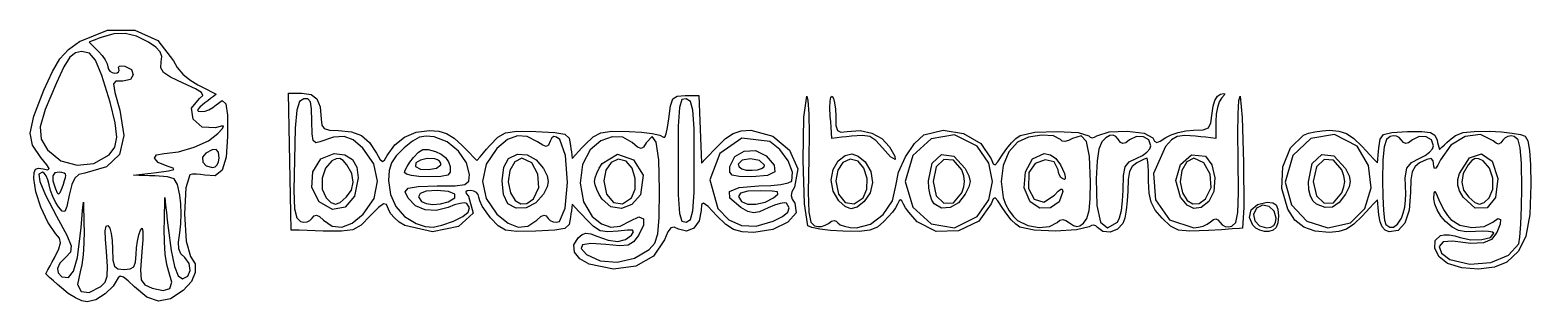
# Model space of a CAD drawing. Extents: x 0 to 91.4, y 0 to 16.5.
import ezdxf

# ---------------------------------------------------------------- set-up
doc = ezdxf.new("R2010")
doc.units = 0
doc.layers.get('0').update_dxf_attribs({"linetype": 'CONTINUOUS'})

msp = doc.modelspace()

# ---------------------------------------------------------------- linework, layer by layer
at = {"color": 7}
for points in [[(1.911353, 0.854718), (1.672018, 1.068397), (1.432682, 1.282075), (1.193347, 1.495753), (0.954011, 1.709431), (1.085851, 1.954242), (1.21769, 2.199054), (1.34953, 2.443866), (1.481369, 2.688677), (1.757138, 3.236467), (1.857431, 3.594966), (1.787345, 3.871307), (1.551977, 4.172624), (1.077077, 4.863195), (0.651392, 5.765433), (0.344764, 6.703797), (0.227034, 7.502745), (0.250588, 7.870814), (0.337187, 8.076529), (0.510736, 8.145096), (0.795139, 8.101716), (1.082785, 8.044859), (1.161652, 8.109624), (1.021985, 8.344009), (0.654028, 8.796011), (0.145568, 9.529231), (0, 10.277539), (0.230029, 11.308541), (0.848359, 12.889843), (1.360455, 14.02891), (1.817803, 14.798849), (2.333409, 15.353508), (3.020279, 15.846736), (4.716888, 16.536647), (6.371403, 16.543153), (7.77763, 15.908565), (8.729375, 14.675197), (8.967856, 14.262811), (9.311778, 13.865943), (9.738573, 13.506735), (10.225669, 13.207327), (10.502828, 13.064796), (10.779987, 12.922267), (11.057146, 12.779737), (11.334305, 12.637207), (11.16298, 12.505514), (10.991654, 12.373822), (10.820328, 12.242129), (10.649003, 12.110437), (10.337965, 11.854179), (10.203577, 11.691389), (10.239008, 11.604861), (10.43743, 11.57739), (10.654946, 11.608531), (10.896993, 11.697951), (11.134066, 11.831897), (11.336659, 11.996614), (11.701197, 12.248707), (11.919921, 12.061057), (12.020118, 11.357397), (12.029078, 10.061461), (11.939318, 8.801316), (11.700174, 8.025957), (11.279097, 7.680111), (10.643539, 7.708501), (10.387534, 7.758861), (10.128981, 7.781312), (9.898026, 7.774866), (9.724814, 7.73854), (9.480398, 6.95247), (9.410499, 5.356073), (9.508544, 3.707267), (9.767959, 2.763966), (10.048505, 2.31056), (10.064955, 1.797483), (9.823094, 1.251891), (9.328701, 0.700939), (8.55858, 0.182866), (7.831363, 0.044504), (7.111729, 0.288431), (6.36436, 0.917223), (5.979231, 1.295356), (5.686024, 1.512863), (5.484812, 1.569702), (5.375667, 1.465835), (5.07157, 0.963176), (4.572528, 0.489698), (3.998689, 0.13783), (3.470204, 0.000001), (3.161109, 0.067443), (2.764169, 0.251074), (2.330534, 0.522847), (1.911353, 0.854718)], [(4.309883, 0.946028), (4.574412, 1.20585), (4.70676, 1.570261), (4.7254, 2.155459), (4.648811, 3.077642), (4.588786, 3.815892), (4.585261, 4.331298), (4.637648, 4.614206), (4.745353, 4.654962), (4.853861, 4.489003), (4.942719, 4.164813), (5.002759, 3.729182), (5.024809, 3.228904), (5.044113, 2.548439), (5.135083, 2.171449), (5.347305, 2.00985), (5.730364, 1.975558), (6.096045, 2.008493), (6.313118, 2.13982), (6.420161, 2.418322), (6.455756, 2.89278), (6.483213, 3.293459), (6.543314, 3.706374), (6.627189, 4.082909), (6.725973, 4.374447), (6.820762, 4.486001), (6.866722, 4.2927), (6.863076, 3.80702), (6.809047, 3.041432), (6.726346, 1.946808), (6.764696, 1.349181), (6.980823, 1.048252), (7.431452, 0.843723), (8.100353, 0.691466), (8.509956, 0.82146), (8.63751, 1.211672), (8.460262, 1.840072), (8.334899, 2.271424), (8.238256, 2.908849), (8.179881, 3.66644), (8.16932, 4.458284), (8.179336, 4.931214), (8.189352, 5.404143), (8.199368, 5.877073), (8.209384, 6.350003), (8.25797, 5.891391), (8.306554, 5.43278), (8.355139, 4.974169), (8.403724, 4.515558), (8.58353, 3.12874), (8.786898, 2.161782), (9.01925, 1.5956), (9.286012, 1.411114), (9.603621, 1.561512), (9.740761, 1.919831), (9.683297, 2.346755), (9.417093, 2.702966), (9.179881, 2.932686), (9.057897, 3.223131), (9.039693, 3.631347), (9.113823, 4.214376), (9.174072, 4.749141), (9.194759, 5.356655), (9.17578, 5.962215), (9.117027, 6.491114), (8.985364, 7.140663), (8.782278, 7.481162), (8.369949, 7.619944), (7.610554, 7.664342), (7.281617, 7.675428), (6.952679, 7.686511), (6.623742, 7.697597), (6.294805, 7.70868), (6.647583, 7.750857), (7.000361, 7.793034), (7.353138, 7.835212), (7.705916, 7.877389), (8.433997, 7.973911), (8.755612, 8.053856), (8.71113, 8.14166), (8.340916, 8.261759), (7.805297, 8.489626), (7.586863, 8.74213), (7.701991, 8.946787), (8.167062, 9.031114), (9.048957, 9.138727), (10.004037, 9.418891), (10.859067, 9.807594), (11.440815, 10.240823), (11.709461, 10.552417), (11.782498, 10.695519), (11.647166, 10.70045), (11.290706, 10.597529), (10.471713, 10.630558), (9.938751, 11.119074), (9.838207, 11.794187), (10.316472, 12.38701), (10.51307, 12.554642), (10.446016, 12.735025), (10.066267, 12.974213), (9.324782, 13.318257), (8.558936, 13.67902), (8.129571, 13.967167), (7.964064, 14.252736), (7.989795, 14.605766), (8.020126, 14.940717), (7.918107, 15.226383), (7.658881, 15.501338), (7.217595, 15.804155), (6.487596, 16.170966), (5.799224, 16.337598), (5.098778, 16.309401), (4.332561, 16.091731), (4.150314, 16.02244), (3.968066, 15.95315), (3.785819, 15.88386), (3.603572, 15.814569), (3.745948, 15.672193), (3.888325, 15.529817), (4.030701, 15.38744), (4.173077, 15.245064), (4.394206, 14.994243), (4.575291, 14.732314), (4.697645, 14.490309), (4.742583, 14.299262), (4.775007, 14.153153), (4.86329, 14.033503), (4.99395, 13.952658), (5.153502, 13.922966), (5.300261, 13.943664), (5.39609, 14.000021), (5.432825, 14.083429), (5.402301, 14.185281), (5.380962, 14.279121), (5.442702, 14.340711), (5.575541, 14.364779), (5.767494, 14.346048), (6.181027, 14.136874), (6.290086, 13.821744), (6.110928, 13.539247), (5.659806, 13.427969), (5.233432, 13.433224), (5.074455, 13.275049), (5.161708, 12.752578), (5.474027, 11.664946), (5.71936, 10.127774), (5.44651, 8.98053), (4.653744, 8.220111), (3.339328, 7.843412), (2.975617, 7.752178), (2.726059, 7.539496), (2.546604, 7.142801), (2.393207, 6.499526), (2.245839, 5.813851), (2.120829, 5.504213), (1.966913, 5.515843), (1.732833, 5.793968), (1.560342, 6.071106), (1.395221, 6.41465), (1.2562, 6.78089), (1.16201, 7.126114), (1.08084, 7.427463), (0.977271, 7.674242), (0.86462, 7.840985), (0.7562, 7.902225), (0.54044, 7.768714), (0.597819, 7.322807), (0.950261, 6.496442), (1.61969, 5.221557), (2.241859, 4.060834), (2.510232, 3.404819), (2.474445, 3.034483), (2.184134, 2.730796), (1.823888, 2.361708), (1.664322, 2.041611), (1.704868, 1.767664), (1.944958, 1.537027), (2.335015, 1.485993), (2.647097, 1.873964), (2.886877, 2.713556), (3.060026, 4.017385), (3.107195, 4.529984), (3.154364, 5.042583), (3.201533, 5.555182), (3.248702, 6.06778), (3.259048, 5.631401), (3.269395, 5.195022), (3.279741, 4.758643), (3.290087, 4.322264), (3.283729, 3.585523), (3.235822, 2.869884), (3.154334, 2.257154), (3.047234, 1.829138), (2.899858, 1.070553), (3.104503, 0.640202), (3.596174, 0.583541), (4.309883, 0.946028)], [(4.813145, 8.955732), (5.157694, 9.409081), (5.280662, 10.020331), (5.18398, 10.899071), (4.869584, 12.15489), (4.378317, 13.779138), (3.995246, 14.712734), (3.618029, 15.138688), (3.144324, 15.240004), (2.763654, 15.166161), (2.429036, 14.88434), (2.067426, 14.304101), (1.605784, 13.335004), (0.922607, 11.714754), (0.623866, 10.646726), (0.678954, 9.90339), (1.057266, 9.257219), (1.868608, 8.593441), (2.863655, 8.314018), (3.894476, 8.430823), (4.813145, 8.955732)], [(34.047419, 2.295488), (33.467932, 2.614082), (33.14748, 3.022501), (33.106981, 3.471081), (33.367351, 3.91016), (33.609209, 4.107459), (33.850377, 4.185903), (34.138167, 4.149226), (34.519887, 4.001166), (35.199636, 3.7567), (35.779213, 3.686352), (36.252393, 3.789925), (36.612949, 4.067223), (36.738851, 4.26508), (36.67289, 4.363955), (36.37545, 4.375932), (35.806911, 4.3131), (35.177911, 4.260435), (34.72114, 4.335639), (34.314813, 4.584429), (33.837149, 5.052522), (33.628866, 5.275491), (33.420581, 5.49846), (33.212298, 5.721429), (33.004015, 5.944398), (32.981465, 5.748154), (32.958916, 5.55191), (32.936366, 5.355666), (32.913817, 5.159422), (32.825416, 4.710629), (32.568035, 4.469638), (31.954343, 4.361329), (30.797009, 4.310582), (29.643558, 4.292932), (28.952207, 4.376017), (28.495337, 4.625826), (28.045343, 5.108348), (27.763835, 5.474598), (27.533301, 5.834867), (27.377537, 6.147704), (27.320328, 6.371657), (27.282471, 6.527621), (27.179392, 6.655342), (27.02684, 6.74164), (26.84055, 6.773335), (26.624033, 6.75746), (26.531282, 6.70278), (26.557887, 6.598711), (26.699439, 6.434668), (26.9892, 5.403132), (26.083396, 4.600171), (24.513442, 4.269186), (22.810757, 4.653575), (22.481009, 4.861524), (22.183915, 5.117067), (21.952051, 5.387795), (21.817993, 5.641299), (21.695529, 5.926426), (21.524784, 5.973164), (21.225249, 5.751582), (20.716414, 5.231747), (20.156622, 4.680485), (19.654464, 4.39602), (18.964836, 4.300126), (17.842638, 4.314578), (17.35456, 4.329545), (16.866482, 4.344511), (16.378405, 4.359477), (15.890327, 4.374443), (15.870803, 5.415138), (15.851279, 6.455832), (15.831755, 7.496527), (15.812231, 8.537221), (15.792707, 9.577916), (15.773182, 10.618611), (15.753658, 11.659305), (15.734134, 12.7), (15.940138, 12.7), (16.146142, 12.7), (16.352147, 12.7), (16.558151, 12.7), (17.107306, 12.618987), (17.467572, 12.352691), (17.664783, 11.866223), (17.724779, 11.124697), (17.759542, 10.765107), (17.905675, 10.557341), (18.225944, 10.460389), (18.783112, 10.433245), (19.566537, 10.356025), (20.181321, 10.120097), (20.67608, 9.696565), (21.099428, 9.056537), (21.307991, 8.689131), (21.450752, 8.550696), (21.579679, 8.629904), (21.746738, 8.915426), (22.203458, 9.554148), (22.800858, 10.030643), (23.513181, 10.32966), (24.314668, 10.435946), (24.886956, 10.397428), (25.363872, 10.253614), (25.81374, 9.973229), (26.304884, 9.524997), (26.5308, 9.295692), (26.756713, 9.066386), (26.982629, 8.837081), (27.208545, 8.607775), (27.404379, 8.83539), (27.600213, 9.063004), (27.796047, 9.290618), (27.991881, 9.518233), (28.475006, 10.031849), (28.944231, 10.295992), (29.63917, 10.382922), (30.799442, 10.364899), (31.955286, 10.314186), (32.568269, 10.205876), (32.825433, 9.964887), (32.913822, 9.516136), (32.936372, 9.319892), (32.958921, 9.123648), (32.981471, 8.927404), (33.004021, 8.73116), (33.202403, 8.943529), (33.400783, 9.155897), (33.599165, 9.368266), (33.797548, 9.580635), (34.281468, 10.047719), (34.754066, 10.295468), (35.419208, 10.384169), (36.480753, 10.374108), (37.229471, 10.329424), (37.871146, 10.249158), (38.337535, 10.144687), (38.560403, 10.027387), (38.645298, 10.025863), (38.736022, 10.236591), (38.821704, 10.622819), (38.891484, 11.147787), (38.988938, 11.937128), (39.13255, 12.358992), (39.402571, 12.528032), (39.879262, 12.5589), (40.090928, 12.5589), (40.302595, 12.5589), (40.514262, 12.5589), (40.725928, 12.5589), (40.7467, 12.045662), (40.767471, 11.532424), (40.788243, 11.019187), (40.809014, 10.505949), (40.829786, 9.992712), (40.850558, 9.479474), (40.871329, 8.966237), (40.892101, 8.453), (41.12661, 8.701654), (41.361123, 8.950308), (41.595633, 9.198962), (41.830145, 9.447616), (42.347072, 9.946751), (42.804218, 10.250458), (43.290067, 10.401398), (43.893097, 10.442232), (45.223221, 10.094176), (46.242337, 9.226469), (46.747718, 8.103799), (46.536624, 6.990854), (46.387326, 6.705645), (46.34046, 6.46955), (46.396698, 6.249732), (46.556718, 6.01335), (46.647391, 5.42977), (46.139758, 4.851832), (45.216343, 4.409651), (44.059681, 4.233343), (43.354278, 4.268427), (42.82825, 4.410889), (42.357427, 4.716547), (41.817643, 5.241218), (41.279995, 5.797611), (40.996481, 6.017833), (40.885912, 5.928943), (40.867087, 5.557995), (40.742588, 4.928142), (40.419497, 4.490223), (39.973436, 4.305457), (39.480016, 4.435058), (39.212441, 4.558949), (39.01188, 4.513754), (38.834639, 4.26554), (38.637021, 3.780373), (37.963052, 2.781954), (36.883399, 2.172526), (35.533172, 1.995802), (34.047419, 2.295488)], [(20.286521, 5.340516), (20.945408, 6.297534), (21.159397, 7.346469), (20.929172, 8.398837), (20.255416, 9.366151), (19.671487, 9.859118), (19.118266, 10.075358), (18.48333, 10.031149), (17.654256, 9.742768), (17.394192, 9.681425), (17.244739, 9.82039), (17.176572, 10.234144), (17.160367, 10.99717), (17.142119, 11.745365), (17.070548, 12.176063), (16.920414, 12.359136), (16.666478, 12.364459), (16.403417, 12.197405), (16.243142, 11.673548), (16.151306, 10.57135), (16.09356, 8.669272), (16.068284, 6.786422), (16.109212, 5.669876), (16.237628, 5.10875), (16.47482, 4.892162), (16.671543, 4.852706), (16.866913, 4.875845), (17.038341, 4.955266), (17.163238, 5.084651), (17.296337, 5.245928), (17.439744, 5.285483), (17.619206, 5.199626), (17.860469, 4.984663), (18.400641, 4.617738), (18.984319, 4.554633), (19.612585, 4.795507), (20.286521, 5.340516)], [(40.4437, 8.60778), (40.428404, 10.559121), (40.36178, 11.677548), (40.212634, 12.200161), (39.949797, 12.364054), (39.682409, 12.308216), (39.533768, 11.837007), (39.469672, 10.690252), (39.4559, 8.60778), (39.469672, 6.525308), (39.533768, 5.378554), (39.682409, 4.907346), (39.949797, 4.85151), (40.212634, 5.015404), (40.36178, 5.538015), (40.428404, 6.656442), (40.4437, 8.60778)], [(47.353022, 4.633569), (47.162661, 5.973058), (47.080926, 8.621411), (47.118885, 11.246432), (47.287589, 12.515923), (47.36303, 12.257026), (47.411973, 11.454932), (47.430261, 10.234215), (47.413779, 8.719444), (47.385557, 6.683616), (47.422999, 5.466393), (47.544919, 4.851324), (47.770147, 4.621962), (47.972845, 4.581969), (48.198114, 4.598417), (48.418519, 4.666125), (48.606603, 4.779913), (48.793214, 4.90794), (48.949717, 4.955771), (49.07904, 4.923566), (49.184108, 4.811485), (49.329769, 4.696583), (49.591172, 4.602487), (49.931275, 4.538909), (50.313034, 4.515558), (51.179854, 4.740348), (51.952852, 5.327124), (52.507772, 6.144498), (52.720356, 7.061081), (52.883379, 7.89052), (53.297328, 8.821394), (53.849532, 9.648664), (54.427315, 10.167295), (55.588106, 10.447844), (56.825831, 10.238842), (57.886792, 9.630498), (58.517296, 8.713018), (58.63257, 8.411036), (58.753014, 8.341873), (58.93238, 8.526176), (59.224432, 8.984589), (59.468845, 9.339896), (59.748987, 9.673669), (60.030278, 9.948431), (60.278145, 10.126709), (61.17717, 10.320655), (62.534845, 10.380128), (63.811088, 10.307769), (64.465815, 10.106219), (64.554052, 10.020191), (64.670706, 9.991498), (64.806359, 10.020143), (64.951593, 10.106126), (65.701528, 10.344414), (66.802364, 10.393546), (67.829345, 10.268648), (68.357702, 9.984844), (68.463959, 9.774335), (68.599092, 9.706247), (68.81158, 9.781592), (69.1499, 10.001382), (69.477055, 10.172549), (69.902561, 10.312721), (70.371346, 10.407431), (70.828337, 10.442216), (71.417823, 10.464636), (71.741817, 10.588376), (71.893235, 10.898167), (71.964985, 11.478735), (72.031352, 11.910681), (72.145373, 12.264052), (72.296929, 12.515806), (72.475911, 12.642902), (72.671102, 12.690318), (72.746068, 12.671556), (72.703594, 12.576893), (72.546467, 12.396606), (72.40949, 12.169523), (72.297318, 11.827661), (72.221525, 11.417341), (72.193698, 10.984885), (72.193698, 10.725441), (72.193698, 10.465997), (72.193698, 10.206553), (72.193698, 9.947109), (71.887532, 9.981618), (71.581366, 10.016128), (71.2752, 10.050637), (70.969034, 10.085147), (70.303032, 10.133233), (69.849935, 10.06986), (69.499632, 9.857195), (69.142006, 9.457403), (68.4038, 7.821878), (68.522997, 6.219045), (69.378373, 4.999928), (70.8487, 4.51555), (71.135593, 4.5432), (71.423174, 4.618485), (71.678038, 4.729908), (71.866783, 4.865971), (72.049979, 5.021132), (72.195368, 5.066998), (72.324567, 5.002069), (72.45919, 4.824845), (72.590587, 4.683761), (72.765782, 4.597346), (72.964861, 4.57157), (73.167906, 4.612403), (73.4106, 4.836196), (73.540041, 5.4337), (73.578728, 6.647313), (73.549166, 8.719436), (73.532684, 10.234207), (73.551, 11.454924), (73.59994, 12.257018), (73.675378, 12.515915), (73.801323, 11.221852), (73.883893, 8.482923), (73.897496, 5.754873), (73.816501, 4.493447), (73.632085, 4.475195), (73.182119, 4.441848), (72.534216, 4.398148), (71.755985, 4.348839), (70.616682, 4.297399), (69.925249, 4.362657), (69.443628, 4.607553), (68.933763, 5.095029), (68.5119, 5.590186), (68.258236, 6.062385), (68.134267, 6.616225), (68.101501, 7.356306), (68.094473, 7.897018), (68.075339, 8.339814), (68.047006, 8.639001), (68.012406, 8.748884), (67.934733, 8.725832), (67.789117, 8.663065), (67.596396, 8.57017), (67.377406, 8.456734), (67.111276, 8.249241), (66.943718, 7.932817), (66.856531, 7.450379), (66.831526, 6.744847), (66.808469, 6.150516), (66.745702, 5.581804), (66.652806, 5.103206), (66.53937, 4.77922), (66.207177, 4.424818), (65.759243, 4.252332), (65.313681, 4.280798), (64.988607, 4.529256), (64.890232, 4.632224), (64.765823, 4.674873), (64.625169, 4.656314), (64.478061, 4.575657), (63.717988, 4.378183), (62.441602, 4.307075), (61.131111, 4.364825), (60.268731, 4.553926), (60.024541, 4.730235), (59.746258, 5.003386), (59.468154, 5.33607), (59.224486, 5.690976), (58.932434, 6.149389), (58.753067, 6.333693), (58.632623, 6.26453), (58.51735, 5.962548), (57.766035, 4.916236), (56.53576, 4.332602), (55.171761, 4.294399), (54.019272, 4.884377), (53.752064, 5.1693), (53.50578, 5.463814), (53.307784, 5.733193), (53.185435, 5.94271), (53.083508, 6.14235), (53.002632, 6.208896), (52.921755, 6.14235), (52.819828, 5.94271), (52.69799, 5.733705), (52.501385, 5.465717), (52.257161, 5.173263), (51.992468, 4.890854), (51.592243, 4.557779), (51.13311, 4.370057), (50.477798, 4.295367), (49.489038, 4.301384), (48.745408, 4.344638), (48.094813, 4.421687), (47.607333, 4.521631), (47.353022, 4.633569)], [(51.896823, 9.381888), (51.496626, 9.825046), (51.12884, 10.060749), (50.674973, 10.133475), (50.016534, 10.087703), (49.717071, 10.053949), (49.417608, 10.020195), (49.118145, 9.986442), (48.818681, 9.952688), (48.794862, 10.289467), (48.771042, 10.626246), (48.747223, 10.963026), (48.723403, 11.299805), (48.703111, 11.812511), (48.718295, 12.21266), (48.76513, 12.460353), (48.8398, 12.515696), (48.921986, 12.38007), (48.98929, 12.107795), (49.034765, 11.738391), (49.051472, 11.311373), (49.070014, 10.729453), (49.159276, 10.424061), (49.36972, 10.32752), (49.751815, 10.372155), (50.538685, 10.42363), (51.254945, 10.276965), (51.86461, 9.945146), (52.331691, 9.44116), (52.657756, 8.863957), (52.666392, 8.65792), (52.398961, 8.828685), (51.896823, 9.381888)], [(25.777209, 4.924492), (26.348632, 5.205505), (26.669699, 5.471074), (26.748168, 5.73141), (26.591793, 5.996725), (26.45143, 6.028433), (26.190585, 5.993437), (25.846511, 5.899669), (25.456459, 5.755061), (24.728361, 5.560692), (24.057519, 5.595507), (23.477232, 5.851758), (23.0208, 6.321698), (22.846346, 6.702349), (23.017959, 6.925059), (23.630884, 7.029554), (24.780367, 7.055558), (25.893603, 7.069697), (26.483305, 7.150749), (26.715427, 7.35666), (26.755923, 7.745376), (26.570283, 8.472792), (26.081606, 9.171936), (25.392257, 9.73328), (24.6046, 10.047291), (24.124978, 10.096109), (23.710513, 10.018098), (23.286084, 9.785438), (22.776569, 9.370316), (22.300833, 8.898901), (22.011827, 8.46882), (21.868514, 7.994209), (21.829862, 7.389203), (21.945407, 6.538354), (22.278023, 5.798519), (22.806685, 5.202315), (23.510367, 4.782359), (24.057515, 4.598647), (24.54245, 4.55638), (25.078054, 4.662636), (25.777209, 4.924492)], [(30.853597, 4.984662), (31.094861, 5.199625), (31.274323, 5.285483), (31.417728, 5.245927), (31.55083, 5.084651), (31.675059, 4.955009), (31.844666, 4.87489), (32.037342, 4.850715), (32.230774, 4.888908), (32.590074, 5.697068), (32.718211, 7.27787), (32.610583, 8.910715), (32.262595, 9.875007), (32.046218, 10.029349), (31.891114, 10.066457), (31.773481, 9.982215), (31.669513, 9.77251), (31.558888, 9.545196), (31.426012, 9.46547), (31.221962, 9.531319), (30.897822, 9.740726), (30.266121, 10.069383), (29.674202, 10.116307), (29.076526, 9.874021), (28.427547, 9.335046), (27.774102, 8.384177), (27.556286, 7.33778), (27.774102, 6.291384), (28.427547, 5.340515), (29.101483, 4.795505), (29.729749, 4.554632), (30.313424, 4.617737), (30.853597, 4.984662)], [(37.692034, 3.190683), (38.037414, 3.586435), (38.228346, 4.149914), (38.309869, 5.137576), (38.327028, 6.805876), (38.279169, 8.647666), (38.132218, 9.728271), (37.881128, 10.065691), (37.520846, 9.677925), (37.353915, 9.415407), (37.200998, 9.33104), (36.994846, 9.426994), (36.668205, 9.705441), (36.091083, 10.027462), (35.43753, 10.054174), (34.757639, 9.794337), (34.101507, 9.256708), (33.62743, 8.362561), (33.494258, 7.229334), (33.694827, 6.097688), (34.221979, 5.208289), (34.800283, 4.745513), (35.361166, 4.549178), (35.935054, 4.615807), (36.552372, 4.941922), (37.064606, 5.177661), (37.342637, 5.063396), (37.35037, 4.664026), (37.05168, 4.04445), (36.75106, 3.648751), (36.416959, 3.452578), (35.900247, 3.414948), (35.051797, 3.494881), (34.1415, 3.555053), (33.643042, 3.473234), (33.556519, 3.249476), (33.882034, 2.883828), (34.719757, 2.4935), (35.756627, 2.424411), (36.808701, 2.661743), (37.692034, 3.190683)], [(57.660608, 5.196809), (58.372115, 6.221617), (58.609284, 7.337782), (58.372115, 8.453946), (57.660608, 9.478755), (56.296224, 10.162795), (54.867675, 9.914374), (53.741642, 8.912898), (53.284811, 7.33778), (53.741642, 5.762664), (54.867672, 4.761189), (56.296224, 4.512767), (57.660608, 5.196809)], [(62.52974, 4.842264), (62.706834, 4.979742), (62.879896, 5.020397), (63.068381, 4.963347), (63.29174, 4.807709), (63.52507, 4.644895), (63.724638, 4.589216), (63.922413, 4.640299), (64.150367, 4.797775), (64.346808, 5.076109), (64.477082, 5.556089), (64.548749, 6.282912), (64.56938, 7.301774), (64.512125, 8.857581), (64.328607, 9.771629), (63.98976, 10.113834), (63.466506, 9.95411), (63.218825, 9.826546), (63.009303, 9.771768), (62.845679, 9.790522), (62.735683, 9.883554), (62.314703, 10.106815), (61.593479, 10.146608), (60.792411, 10.016071), (60.131909, 9.728343), (59.596446, 9.133424), (59.249505, 8.294892), (59.122087, 7.330579), (59.245195, 6.358317), (59.398831, 5.943952), (59.617226, 5.539778), (59.871283, 5.192095), (60.131909, 4.947205), (60.749897, 4.650579), (61.432327, 4.530852), (62.064005, 4.593065), (62.52974, 4.842258), (62.52974, 4.84226), (62.52974, 4.842261), (62.52974, 4.842262), (62.52974, 4.842264)], [(66.210589, 4.854225), (66.342088, 5.112182), (66.449773, 5.564187), (66.522532, 6.14654), (66.549259, 6.795541), (66.569014, 7.693133), (66.672516, 8.215916), (66.926048, 8.51685), (67.395914, 8.748891), (67.724661, 8.916463), (67.993872, 9.113472), (68.175773, 9.315355), (68.242581, 9.497545), (68.112922, 9.855575), (67.788897, 10.052843), (67.36794, 10.062312), (66.947477, 9.856945), (66.714776, 9.688552), (66.542166, 9.63776), (66.398733, 9.706307), (66.253549, 9.895929), (66.107985, 10.075465), (65.948029, 10.149089), (65.752184, 10.119457), (65.498949, 9.989228), (65.249134, 9.738235), (65.082112, 9.297114), (64.977304, 8.578002), (64.914117, 7.493032), (64.946798, 5.864826), (65.182671, 4.86417), (65.608381, 4.518244), (66.210589, 4.854225)], [(86.304811, 2.339563), (85.800108, 2.745564), (85.536411, 3.255209), (85.547954, 3.734237), (85.868995, 4.048387), (86.100291, 4.091172), (86.404272, 4.082652), (86.741452, 4.026788), (87.072346, 3.927547), (87.720655, 3.787233), (88.390589, 3.795253), (88.915068, 3.931439), (89.127022, 4.175616), (89.039158, 4.250231), (88.799921, 4.295382), (88.445851, 4.307537), (88.013484, 4.28317), (87.428716, 4.260919), (86.977107, 4.339518), (86.585075, 4.54362), (86.179039, 4.897883), (85.900537, 5.228914), (85.675154, 5.597322), (85.52596, 5.958194), (85.476024, 6.266618), (85.490925, 6.627899), (85.527182, 6.742857), (85.612131, 6.606714), (85.773105, 6.214695), (85.917191, 5.903565), (86.103121, 5.57371), (86.306894, 5.264486), (86.504512, 5.01525), (87.050917, 4.679184), (87.789614, 4.53115), (88.526101, 4.583734), (89.065873, 4.849521), (89.37312, 5.075174), (89.526844, 5.02022), (89.511717, 4.723507), (89.312454, 4.223885), (88.990568, 3.804916), (88.493544, 3.589798), (87.727508, 3.560354), (86.598579, 3.698407), (86.02989, 3.651973), (85.803373, 3.36424), (85.936859, 2.966568), (86.448175, 2.590315), (87.660446, 2.305232), (88.936776, 2.407668), (90.018021, 2.838955), (90.645034, 3.540425), (90.713103, 3.950515), (90.768847, 4.729378), (90.80651, 5.765254), (90.820339, 6.946387), (90.802389, 8.445013), (90.734823, 9.370147), (90.597061, 9.864022), (90.368521, 10.068874), (90.173993, 10.105298), (89.97834, 10.076304), (89.804327, 9.989054), (89.674717, 9.850708), (89.540094, 9.673484), (89.410898, 9.608556), (89.265509, 9.654422), (89.08231, 9.809582), (88.304647, 10.182082), (87.380194, 10.067414), (86.503603, 9.535464), (85.869526, 8.656115), (85.7114, 8.330839), (85.586014, 8.149603), (85.502296, 8.121344), (85.46916, 8.255001), (85.431545, 8.58424), (85.305443, 8.720131), (85.042135, 8.673892), (84.592894, 8.456739), (84.324602, 8.246909), (84.157287, 7.922925), (84.071299, 7.420723), (84.047, 6.676235), (83.960081, 5.574722), (83.707825, 4.791586), (83.302994, 4.350594), (82.758345, 4.275512), (82.506924, 4.375289), (82.321279, 4.572233), (82.195591, 4.875697), (82.124039, 5.295031), (82.101913, 5.524022), (82.079787, 5.753013), (82.057661, 5.982004), (82.035534, 6.210995), (81.802388, 5.963787), (81.569241, 5.71658), (81.336094, 5.469372), (81.102948, 5.222164), (80.598622, 4.736963), (80.147863, 4.433797), (79.68061, 4.277607), (79.126797, 4.233334), (78.237718, 4.308337), (77.546527, 4.550463), (77.006532, 4.985391), (76.57104, 5.638798), (76.20766, 6.897527), (76.279804, 8.216993), (76.739871, 9.37557), (77.540265, 10.151635), (77.833434, 10.264465), (78.230284, 10.356863), (78.678758, 10.419294), (79.126797, 10.442221), (79.68061, 10.397949), (80.147863, 10.24176), (80.598622, 9.938594), (81.102948, 9.453394), (81.336094, 9.206186), (81.569241, 8.958978), (81.802388, 8.711771), (82.035534, 8.464563), (82.057661, 8.694132), (82.079787, 8.923701), (82.101913, 9.15327), (82.124039, 9.382838), (82.202003, 9.912747), (82.410938, 10.192181), (82.911555, 10.311447), (83.864583, 10.360857), (84.737408, 10.373368), (85.258154, 10.312635), (85.532273, 10.148874), (85.665223, 9.852299), (85.702377, 9.710224), (85.739532, 9.568148), (85.776683, 9.426072), (85.813838, 9.283997), (85.964863, 9.425878), (86.115889, 9.56776), (86.266915, 9.709641), (86.41794, 9.851523), (86.7962, 10.131896), (87.263653, 10.299878), (87.916422, 10.376452), (88.850634, 10.382605), (89.588475, 10.347249), (90.245703, 10.277923), (90.750737, 10.18464), (91.032, 10.077415), (91.187643, 9.795832), (91.29774, 9.218552), (91.363162, 8.338374), (91.38478, 7.148095), (91.314293, 5.317255), (91.074119, 4.010558), (90.621203, 3.089611), (89.912486, 2.416022), (89.167524, 2.111731), (88.191602, 1.99488), (87.1742, 2.069484), (86.304811, 2.339563)], [(80.393777, 4.806148), (81.275468, 5.690854), (81.652389, 6.952708), (81.500461, 8.311241), (80.795602, 9.48598), (79.415547, 10.190133), (77.991349, 9.941155), (76.877133, 8.916699), (76.427034, 7.29442), (76.797527, 5.902748), (77.745573, 4.921631), (79.026038, 4.50484), (80.393777, 4.806148)], [(83.492662, 5.098824), (83.610029, 5.396185), (83.698845, 5.774661), (83.750458, 6.185635), (83.756215, 6.580491), (83.732452, 7.54536), (83.829147, 8.132218), (84.103185, 8.485313), (84.611464, 8.748891), (84.940211, 8.916463), (85.209422, 9.113472), (85.391323, 9.315355), (85.458131, 9.497545), (85.328472, 9.855575), (85.004447, 10.052843), (84.58349, 10.062312), (84.163027, 9.856945), (83.931774, 9.688212), (83.761936, 9.633282), (83.624273, 9.692569), (83.489549, 9.866484), (83.363729, 9.998703), (83.192815, 10.080932), (82.999258, 10.106533), (82.805501, 10.068863), (82.579969, 9.877383), (82.441872, 9.441012), (82.372637, 8.649767), (82.353672, 7.393665), (82.368517, 6.407408), (82.40894, 5.571484), (82.468765, 4.974158), (82.541821, 4.703694), (82.78425, 4.542075), (83.020408, 4.552757), (83.254977, 4.737688), (83.492634, 5.09881), (83.492634, 5.098813), (83.492634, 5.098816), (83.492634, 5.098819), (83.492662, 5.098824)], [(11.515923, 8.748891), (11.473951, 9.109544), (11.336309, 9.27687), (11.085406, 9.257571), (10.703655, 9.058349), (10.492071, 8.800128), (10.514742, 8.513244), (10.733268, 8.280437), (11.109244, 8.184448), (11.26715, 8.228986), (11.39646, 8.350253), (11.483832, 8.529729), (11.515923, 8.748891)], [(22.804811, 7.87096), (22.847019, 8.020526), (22.96194, 8.242243), (23.132023, 8.506203), (23.339716, 8.782496), (23.645806, 9.115388), (23.922686, 9.275703), (24.24322, 9.284006), (24.680272, 9.160861), (25.025462, 8.999265), (25.296463, 8.78673), (25.483327, 8.533376), (25.576107, 8.249325), (25.587159, 7.906286), (25.431521, 7.717146), (25.013038, 7.636766), (24.235552, 7.620005), (23.680023, 7.639808), (23.225092, 7.693725), (22.917707, 7.773522), (22.804811, 7.87096)], [(45.250543, 4.924492), (45.823872, 5.206405), (46.144118, 5.472482), (46.21979, 5.734058), (46.059386, 6.002466), (45.919139, 6.032994), (45.662844, 5.990547), (45.326977, 5.88428), (44.947998, 5.723353), (44.415758, 5.491439), (44.040267, 5.417083), (43.702498, 5.502057), (43.283423, 5.748133), (42.615953, 6.314776), (42.577913, 6.723939), (43.166309, 6.972054), (44.378155, 7.055552), (45.098561, 7.079166), (45.716297, 7.14346), (46.165646, 7.238614), (46.380894, 7.35481), (46.42822, 7.889452), (46.15355, 8.590358), (45.657333, 9.276755), (45.040017, 9.767875), (43.333551, 9.958343), (41.992234, 9.022633), (41.386054, 7.439319), (41.885009, 5.686975), (42.538709, 4.998199), (43.308493, 4.643573), (44.207918, 4.620027), (45.250543, 4.924488), (45.250543, 4.924489), (45.250543, 4.924491), (45.250543, 4.924492), (45.250543, 4.924492)], [(42.611294, 8.249324), (42.906391, 8.839764), (43.480984, 9.177046), (44.170306, 9.21257), (44.809599, 8.897738), (45.314164, 8.321807), (45.344444, 7.924395), (44.892863, 7.69422), (43.95185, 7.620003), (43.174364, 7.636764), (42.755882, 7.717144), (42.600242, 7.906284), (42.611294, 8.249324)], [(17.603859, 6.087939), (17.162952, 6.954605), (17.228055, 7.921122), (17.711337, 8.706841), (18.524963, 9.031114), (19.173918, 8.942053), (19.628177, 8.669777), (19.895236, 8.206642), (19.982589, 7.545005), (19.760744, 6.442679), (19.192775, 5.77263), (18.42503, 5.624502), (17.603859, 6.087939)], [(19.256875, 6.370162), (19.570179, 6.811244), (19.6809, 7.296206), (19.588781, 7.811149), (19.293563, 8.342173), (19.070533, 8.59863), (18.865974, 8.717782), (18.645903, 8.708415), (18.376341, 8.579315), (17.995516, 8.149446), (17.792783, 7.526754), (17.793043, 6.868747), (18.021198, 6.332937), (18.318973, 6.04233), (18.594823, 5.95078), (18.892779, 6.059615), (19.256875, 6.370162)], [(25.006941, 8.344038), (25.004232, 8.453896), (24.933711, 8.558044), (24.807483, 8.644732), (24.637665, 8.702206), (24.18012, 8.723311), (23.765747, 8.62805), (23.495875, 8.45601), (23.471835, 8.246777), (23.776934, 8.086559), (24.270973, 8.058012), (24.749217, 8.148163), (25.006941, 8.344038)], [(29.082275, 5.970987), (28.817957, 6.547684), (28.743015, 7.378429), (28.851953, 8.196707), (29.139278, 8.736), (29.672266, 8.981422), (30.260626, 8.942868), (30.819005, 8.645353), (31.262046, 8.113891), (31.480701, 7.675305), (31.553655, 7.337781), (31.480946, 7.000256), (31.262611, 6.561669), (30.801666, 6.029375), (30.208025, 5.732742), (29.596602, 5.702902), (29.082309, 5.970987), (29.0823, 5.970987), (29.082292, 5.970987), (29.082283, 5.970987), (29.082275, 5.970987)], [(30.650589, 6.265336), (30.982068, 6.9632), (30.924463, 7.782499), (30.552017, 8.464105), (29.938983, 8.748891), (29.510138, 8.532297), (29.214578, 7.994917), (29.107618, 7.305358), (29.244572, 6.632225), (29.536161, 6.176866), (29.877808, 5.961292), (30.254344, 5.989463), (30.650589, 6.265336)], [(34.826544, 6.255577), (34.651577, 6.540007), (34.508293, 6.838857), (34.41148, 7.116618), (34.375923, 7.33778), (34.41148, 7.558944), (34.508293, 7.836706), (34.651577, 8.135557), (34.826544, 8.419987), (35.772031, 8.997365), (36.73998, 8.654776), (37.334616, 7.716609), (37.160166, 6.507257), (36.649214, 5.935149), (36.01293, 5.694192), (35.366856, 5.796847), (34.826544, 6.255577)], [(36.619536, 6.332937), (36.843521, 6.860674), (36.850436, 7.516224), (36.663162, 8.137632), (36.30457, 8.562949), (35.818253, 8.683209), (35.379657, 8.479421), (35.062465, 8.016577), (34.940359, 7.359669), (35.105221, 6.550426), (35.519924, 6.060709), (36.064636, 5.963789), (36.619536, 6.332937)], [(44.72511, 8.325558), (44.4112, 8.596365), (43.868193, 8.702865), (43.353569, 8.635524), (43.124811, 8.384811), (43.178592, 8.212323), (43.338719, 8.092375), (43.603381, 8.025764), (43.970764, 8.013284), (44.292004, 8.047226), (44.541307, 8.117414), (44.693927, 8.213606), (44.72511, 8.325558)], [(49.236331, 6.160561), (48.90247, 6.733527), (48.786545, 7.4018), (48.889612, 8.056218), (49.212737, 8.587624), (49.632091, 8.910581), (50.03071, 9.006697), (50.427704, 8.875121), (50.84217, 8.515003), (51.185109, 7.933685), (51.289955, 7.275744), (51.158645, 6.636562), (50.793134, 6.111522), (50.351986, 5.776997), (49.983071, 5.672477), (49.629986, 5.799739), (49.23632, 6.160561), (49.236322, 6.160561), (49.236325, 6.160561), (49.236328, 6.160561), (49.236331, 6.160561)], [(50.730647, 6.332937), (50.954632, 6.860674), (50.961547, 7.516224), (50.774273, 8.137632), (50.415681, 8.562949), (49.929364, 8.683209), (49.490768, 8.479421), (49.173576, 8.016577), (49.05147, 7.359669), (49.216333, 6.550426), (49.631036, 6.060709), (50.175747, 5.963789), (50.730647, 6.332937)], [(55.045404, 5.972299), (54.909706, 6.189892), (54.798581, 6.524), (54.723498, 6.9291), (54.695925, 7.359669), (54.928973, 8.441181), (55.504723, 8.968343), (56.238095, 8.879225), (56.944003, 8.111896), (57.162903, 7.674275), (57.2359, 7.337456), (57.163019, 7.0003), (56.944271, 6.561669), (56.522053, 6.032069), (56.018441, 5.742908), (55.50303, 5.715783), (55.045404, 5.972299)], [(56.722828, 6.632225), (56.8581, 7.001155), (56.903191, 7.337781), (56.8581, 7.674407), (56.722828, 8.043336), (56.220442, 8.636474), (55.646238, 8.669699), (55.174159, 8.213354), (54.978145, 7.33778), (55.174159, 6.462207), (55.646238, 6.005862), (56.220442, 6.039087), (56.722828, 6.632225)], [(60.892332, 6.08282), (60.534042, 6.952672), (60.612201, 7.920683), (61.045211, 8.706836), (61.751478, 9.031114), (62.125496, 8.956258), (62.452614, 8.730324), (62.734907, 8.35126), (62.974434, 7.817013), (63.028263, 7.622249), (63.028827, 7.496833), (62.977804, 7.447477), (62.877271, 7.48089), (62.768946, 7.577547), (62.680235, 7.713258), (62.620294, 7.870012), (62.59828, 8.029798), (62.354223, 8.519976), (61.799112, 8.644223), (61.198531, 8.424484), (60.818068, 7.882703), (60.782666, 6.905115), (61.140111, 6.254445), (61.728054, 6.073507), (62.384141, 6.505112), (62.599121, 6.745133), (62.754476, 6.861363), (62.848752, 6.853173), (62.880502, 6.719936), (62.661405, 6.091222), (62.130573, 5.734937), (61.477697, 5.711871), (60.892332, 6.08282)], [(70.036752, 6.371875), (69.760315, 7.398388), (70.050033, 8.364832), (70.713597, 8.956823), (71.5587, 8.859977), (71.957568, 8.33557), (72.136491, 7.54691), (72.07813, 6.72551), (71.765152, 6.102883), (71.297523, 5.752234), (70.862647, 5.678773), (70.446923, 5.884615), (70.036752, 6.371875)], [(71.572811, 6.265336), (71.90429, 6.9632), (71.846686, 7.782499), (71.47424, 8.464106), (70.861205, 8.748891), (70.43236, 8.532297), (70.1368, 7.994917), (70.02984, 7.305358), (70.166794, 6.632225), (70.458384, 6.176866), (70.800031, 5.961292), (71.176566, 5.989463), (71.572811, 6.265336)], [(78.332034, 5.945485), (78.11413, 6.140262), (77.959991, 6.431558), (77.868405, 6.822758), (77.838145, 7.317249), (78.069657, 8.424686), (78.642851, 8.969165), (79.375708, 8.886348), (80.086223, 8.111896), (80.305165, 7.674289), (80.378145, 7.337782), (80.305165, 7.001275), (80.086223, 6.563667), (79.711708, 6.041415), (79.303894, 5.767609), (78.848698, 5.737287), (78.332034, 5.945485)], [(79.865051, 6.632225), (80.000323, 7.001155), (80.045413, 7.337781), (80.000323, 7.674407), (79.865051, 8.043336), (79.362664, 8.636474), (78.78846, 8.669699), (78.316382, 8.213354), (78.120367, 7.33778), (78.316382, 6.462207), (78.78846, 6.005862), (79.362664, 6.039087), (79.865051, 6.632225)], [(87.252308, 6.371875), (87.041519, 6.751334), (86.938067, 7.098767), (86.937221, 7.445863), (87.034161, 7.824309), (87.636624, 8.767042), (88.369414, 9.007281), (89.015274, 8.575248), (89.35694, 7.50117), (89.222704, 6.359153), (88.708162, 5.726396), (87.99186, 5.698701), (87.252308, 6.371875)], [(88.830647, 6.332937), (89.058801, 6.868747), (89.059063, 7.526754), (88.856329, 8.149447), (88.475504, 8.579315), (88.205942, 8.708415), (87.985871, 8.717782), (87.781311, 8.59863), (87.558282, 8.342173), (87.263063, 7.811149), (87.170946, 7.296206), (87.281667, 6.811244), (87.594971, 6.370162), (87.959065, 6.059616), (88.257022, 5.950781), (88.532871, 6.04233), (88.830647, 6.332937)], [(2.182753, 7.690558), (2.157051, 7.772744), (2.072408, 7.840048), (1.942062, 7.885523), (1.779255, 7.902225), (1.506221, 7.850122), (1.379859, 7.678732), (1.394978, 7.365435), (1.546385, 6.88761), (1.656194, 6.629756), (1.740278, 6.549391), (1.82829, 6.650003), (1.949882, 6.935083), (2.034164, 7.162936), (2.106164, 7.381326), (2.158241, 7.565462), (2.182753, 7.690558)], [(25.46284, 6.097975), (25.863299, 6.336546), (25.857485, 6.553918), (25.48373, 6.712159), (24.780368, 6.773336), (24.125145, 6.731781), (23.74919, 6.607646), (23.653638, 6.401726), (23.839627, 6.114818), (24.109396, 5.981348), (24.518222, 5.933548), (24.993555, 5.972172), (25.462841, 6.09797), (25.462841, 6.097971), (25.462841, 6.097972), (25.462841, 6.097974), (25.46284, 6.097975)], [(45.258093, 6.341028), (45.522408, 6.567711), (45.516792, 6.693319), (45.183648, 6.748614), (44.465364, 6.764362), (43.695061, 6.730378), (43.250753, 6.613346), (43.125652, 6.409436), (43.312958, 6.114819), (43.674541, 5.951892), (44.194445, 5.94403), (44.759886, 6.078114), (45.258093, 6.341028)], [(74.443147, 4.666708), (74.238175, 5.14629), (74.354958, 5.598946), (74.737273, 5.935751), (75.328904, 6.06778), (75.671276, 6.034583), (75.876912, 5.908699), (75.977242, 5.650689), (76.003686, 5.221114), (75.974598, 4.813203), (75.877022, 4.538383), (75.695491, 4.372218), (75.414545, 4.290274), (75.155628, 4.293937), (74.886174, 4.366131), (74.63805, 4.494505), (74.443147, 4.666708)], [(75.862589, 5.088861), (75.739114, 5.527043), (75.43454, 5.809113), (75.047661, 5.884065), (74.677256, 5.700891), (74.494085, 5.330487), (74.569035, 4.943606), (74.851105, 4.639034), (75.289289, 4.515558), (75.542597, 4.550559), (75.721478, 4.65667), (75.827588, 4.83555), (75.862589, 5.088861)]]:
    msp.add_lwpolyline(points, dxfattribs=at)

doc.saveas('drawing.dxf')
